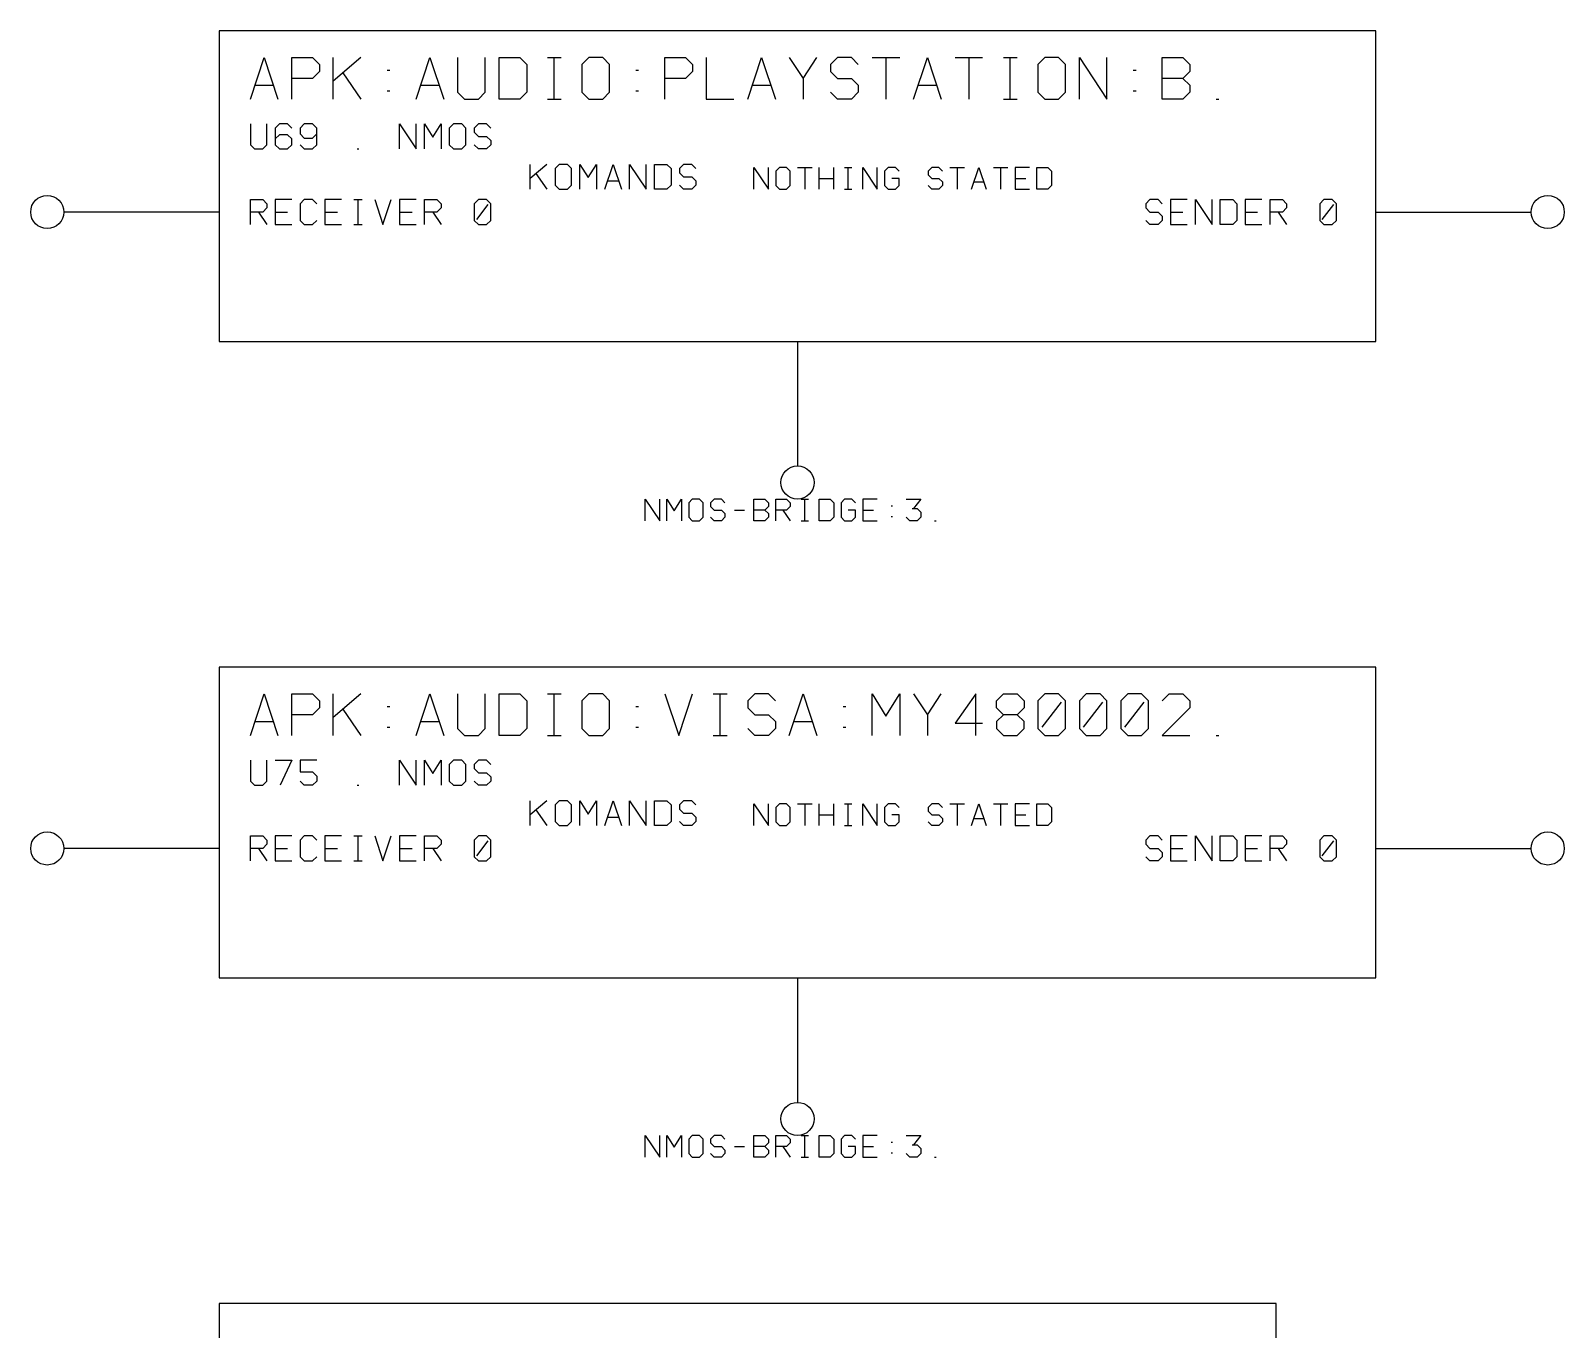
# Model space of a CAD drawing. Header units: millimetres. Extents: x 10 to 2534, y 10 to 1372.
# Drawn here: x 1071.1 to 1219.1, y 690.4 to 815.7 of the extents above; entities that cross this region are included whole.
import ezdxf

# ---------------------------------------------------------------- set-up
doc = ezdxf.new("R2010")
doc.units = ezdxf.units.MM
for name, color, linetype, lineweight in [('DEVICE', 7, 'CONTINUOUS', 25), ('LABEL', 8, 'CONTINUOUS', 25), ('PANE', 250, 'CONTINUOUS', 25), ('POINT', 4, 'CONTINUOUS', 25), ('PORT_BUS', 5, 'CONTINUOUS', 25), ('PORT_IN', 3, 'CONTINUOUS', 25), ('PORT_OUT', 30, 'CONTINUOUS', 25)]:
    doc.layers.add(name, color=color, linetype=linetype, lineweight=lineweight)

msp = doc.modelspace()

# ---------------------------------------------------------------- linework, layer by layer
at = {"layer": 'DEVICE'}
for points in [[(1089.3, 785.7), (1200.9, 785.7), (1200.9, 815.7), (1089.3, 815.7)], [(1089.3, 724.3), (1200.9, 724.3), (1200.9, 754.3), (1089.3, 754.3)], [(1089.3, 662.9), (1191.3, 662.9), (1191.3, 692.9), (1089.3, 692.9)]]:
    msp.add_lwpolyline(points, close=True, dxfattribs=at)
at = {"layer": 'LABEL'}
for points in [[(1092.3, 809.1), (1093.633333, 813.1), (1094.966667, 809.1)], [(1096.3, 809.1), (1096.3, 813.1), (1098.3, 813.1), (1098.966667, 812.433333), (1098.966667, 811.766667), (1098.3, 811.1), (1096.3, 811.1)], [(1100.3, 809.1), (1100.3, 813.1)], [(1102.966667, 813.1), (1100.3, 810.833333)], [(1108.3, 809.1), (1109.633333, 813.1), (1110.966667, 809.1)], [(1112.3, 813.1), (1112.3, 809.766667), (1112.966667, 809.1), (1114.3, 809.1), (1114.966667, 809.766667), (1114.966667, 813.1)], [(1116.3, 809.1), (1116.3, 813.1), (1118.3, 813.1), (1118.966667, 812.433333), (1118.966667, 809.766667), (1118.3, 809.1), (1116.3, 809.1)], [(1120.966667, 813.1), (1122.3, 813.1)], [(1121.633333, 809.1), (1121.633333, 813.1)], [(1124.966667, 809.1), (1126.3, 809.1), (1126.966667, 809.766667), (1126.966667, 812.433333), (1126.3, 813.1), (1124.966667, 813.1), (1124.3, 812.433333), (1124.3, 809.766667), (1124.966667, 809.1)], [(1132.3, 809.1), (1132.3, 813.1), (1134.3, 813.1), (1134.966667, 812.433333), (1134.966667, 811.766667), (1134.3, 811.1), (1132.3, 811.1)], [(1136.3, 813.1), (1136.3, 809.1), (1138.966667, 809.1)], [(1140.3, 809.1), (1141.633333, 813.1), (1142.966667, 809.1)], [(1144.3, 813.1), (1145.633333, 811.1), (1146.966667, 813.1)], [(1150.966667, 812.433333), (1150.3, 813.1), (1148.966667, 813.1), (1148.3, 812.433333), (1148.3, 811.766667), (1148.966667, 811.1), (1150.3, 811.1), (1150.966667, 810.433333), (1150.966667, 809.766667), (1150.3, 809.1), (1148.966667, 809.1), (1148.3, 809.766667)], [(1152.3, 813.1), (1154.966667, 813.1)], [(1153.633333, 813.1), (1153.633333, 809.1)], [(1156.3, 809.1), (1157.633333, 813.1), (1158.966667, 809.1)], [(1160.3, 813.1), (1162.966667, 813.1)], [(1161.633333, 813.1), (1161.633333, 809.1)], [(1164.966667, 813.1), (1166.3, 813.1)], [(1165.633333, 809.1), (1165.633333, 813.1)], [(1168.966667, 809.1), (1170.3, 809.1), (1170.966667, 809.766667), (1170.966667, 812.433333), (1170.3, 813.1), (1168.966667, 813.1), (1168.3, 812.433333), (1168.3, 809.766667), (1168.966667, 809.1)], [(1172.3, 809.1), (1172.3, 813.1), (1174.966667, 809.1), (1174.966667, 813.1)], [(1180.3, 809.1), (1180.3, 813.1), (1182.3, 813.1), (1182.966667, 812.433333), (1182.966667, 811.766667), (1182.3, 811.1), (1180.3, 811.1)], [(1101.233333, 811.633333), (1102.966667, 809.1)], [(1105.5, 811.9), (1105.766667, 811.9)], [(1129.5, 811.9), (1129.766667, 811.9)], [(1145.633333, 811.1), (1145.633333, 809.1)], [(1177.5, 811.9), (1177.766667, 811.9)], [(1182.3, 811.1), (1182.966667, 810.433333), (1182.966667, 809.766667), (1182.3, 809.1), (1180.3, 809.1)], [(1092.766667, 810.433333), (1094.5, 810.433333)], [(1105.5, 809.9), (1105.766667, 809.9)], [(1108.766667, 810.433333), (1110.5, 810.433333)], [(1129.5, 809.9), (1129.766667, 809.9)], [(1140.766667, 810.433333), (1142.5, 810.433333)], [(1156.766667, 810.433333), (1158.5, 810.433333)], [(1177.5, 809.9), (1177.766667, 809.9)], [(1120.966667, 809.1), (1122.3, 809.1)], [(1164.966667, 809.1), (1166.3, 809.1)], [(1185.5, 809.1), (1185.766667, 809.1)], [(1092.3, 806.7), (1092.3, 804.7), (1092.7, 804.3), (1093.5, 804.3), (1093.9, 804.7), (1093.9, 806.7)], [(1096.3, 806.3), (1095.9, 806.7), (1095.1, 806.7), (1094.7, 806.3), (1094.7, 804.7), (1095.1, 804.3), (1095.9, 804.3), (1096.3, 804.7), (1096.3, 805.26), (1095.9, 805.66), (1095.1, 805.66), (1094.7, 805.26)], [(1097.1, 804.7), (1097.5, 804.3), (1098.3, 804.3), (1098.7, 804.7), (1098.7, 806.3), (1098.3, 806.7), (1097.5, 806.7), (1097.1, 806.3), (1097.1, 805.74), (1097.5, 805.34), (1098.3, 805.34), (1098.7, 805.74)], [(1106.7, 804.3), (1106.7, 806.7), (1108.3, 804.3), (1108.3, 806.7)], [(1109.1, 804.3), (1109.1, 806.7), (1109.9, 805.42), (1110.7, 806.7), (1110.7, 804.3)], [(1111.9, 804.3), (1112.7, 804.3), (1113.1, 804.7), (1113.1, 806.3), (1112.7, 806.7), (1111.9, 806.7), (1111.5, 806.3), (1111.5, 804.7), (1111.9, 804.3)], [(1115.5, 806.3), (1115.1, 806.7), (1114.3, 806.7), (1113.9, 806.3), (1113.9, 805.9), (1114.3, 805.5), (1115.1, 805.5), (1115.5, 805.1), (1115.5, 804.7), (1115.1, 804.3), (1114.3, 804.3), (1113.9, 804.7)], [(1102.62, 804.3), (1102.78, 804.3)], [(1092.3, 797), (1092.3, 799.4), (1093.5, 799.4), (1093.9, 799), (1093.9, 798.6), (1093.5, 798.2), (1092.3, 798.2)], [(1096.3, 799.4), (1094.7, 799.4), (1094.7, 797), (1096.3, 797)], [(1098.7, 799), (1098.3, 799.4), (1097.5, 799.4), (1097.1, 799), (1097.1, 797.4), (1097.5, 797), (1098.3, 797), (1098.7, 797.4)], [(1101.1, 799.4), (1099.5, 799.4), (1099.5, 797), (1101.1, 797)], [(1102.3, 799.4), (1103.1, 799.4)], [(1102.7, 797), (1102.7, 799.4)], [(1104.3, 799.4), (1105.1, 797), (1105.9, 799.4)], [(1108.3, 799.4), (1106.7, 799.4), (1106.7, 797), (1108.3, 797)], [(1109.1, 797), (1109.1, 799.4), (1110.3, 799.4), (1110.7, 799), (1110.7, 798.6), (1110.3, 798.2), (1109.1, 798.2)], [(1114.3, 797), (1115.1, 797), (1115.5, 797.4), (1115.5, 799), (1115.1, 799.4), (1114.3, 799.4), (1113.9, 799), (1113.9, 797.4), (1114.3, 797)], [(1180.3, 799), (1179.9, 799.4), (1179.1, 799.4), (1178.7, 799), (1178.7, 798.6), (1179.1, 798.2), (1179.9, 798.2), (1180.3, 797.8), (1180.3, 797.4), (1179.9, 797), (1179.1, 797), (1178.7, 797.4)], [(1182.7, 799.4), (1181.1, 799.4), (1181.1, 797), (1182.7, 797)], [(1183.5, 797), (1183.5, 799.4), (1185.1, 797), (1185.1, 799.4)], [(1185.9, 797), (1185.9, 799.4), (1187.1, 799.4), (1187.5, 799), (1187.5, 797.4), (1187.1, 797), (1185.9, 797)], [(1189.9, 799.4), (1188.3, 799.4), (1188.3, 797), (1189.9, 797)], [(1190.7, 797), (1190.7, 799.4), (1191.9, 799.4), (1192.3, 799), (1192.3, 798.6), (1191.9, 798.2), (1190.7, 798.2)], [(1195.9, 797), (1196.7, 797), (1197.1, 797.4), (1197.1, 799), (1196.7, 799.4), (1195.9, 799.4), (1195.5, 799), (1195.5, 797.4), (1195.9, 797)], [(1093.1, 798.2), (1093.9, 797)], [(1094.7, 798.2), (1095.9, 798.2)], [(1099.5, 798.2), (1100.7, 798.2)], [(1106.7, 798.2), (1107.9, 798.2)], [(1109.9, 798.2), (1110.7, 797)], [(1114.14, 797.48), (1115.26, 798.92)], [(1181.1, 798.2), (1182.3, 798.2)], [(1188.3, 798.2), (1189.5, 798.2)], [(1191.5, 798.2), (1192.3, 797)], [(1195.74, 797.48), (1196.86, 798.92)], [(1102.3, 797), (1103.1, 797)], [(1130.4, 768.4), (1130.4, 770.5), (1131.8, 768.4), (1131.8, 770.5)], [(1132.5, 768.4), (1132.5, 770.5), (1133.2, 769.38), (1133.9, 770.5), (1133.9, 768.4)], [(1134.95, 768.4), (1135.65, 768.4), (1136, 768.75), (1136, 770.15), (1135.65, 770.5), (1134.95, 770.5), (1134.6, 770.15), (1134.6, 768.75), (1134.95, 768.4)], [(1138.1, 770.15), (1137.75, 770.5), (1137.05, 770.5), (1136.7, 770.15), (1136.7, 769.8), (1137.05, 769.45), (1137.75, 769.45), (1138.1, 769.1), (1138.1, 768.75), (1137.75, 768.4), (1137.05, 768.4), (1136.7, 768.75)], [(1140.9, 768.4), (1140.9, 770.5), (1141.95, 770.5), (1142.3, 770.15), (1142.3, 769.8), (1141.95, 769.45), (1140.9, 769.45)], [(1143, 768.4), (1143, 770.5), (1144.05, 770.5), (1144.4, 770.15), (1144.4, 769.8), (1144.05, 769.45), (1143, 769.45)], [(1145.45, 770.5), (1146.15, 770.5)], [(1145.8, 768.4), (1145.8, 770.5)], [(1147.2, 768.4), (1147.2, 770.5), (1148.25, 770.5), (1148.6, 770.15), (1148.6, 768.75), (1148.25, 768.4), (1147.2, 768.4)], [(1150.7, 770.15), (1150.35, 770.5), (1149.65, 770.5), (1149.3, 770.15), (1149.3, 768.75), (1149.65, 768.4), (1150.35, 768.4), (1150.7, 768.75), (1150.7, 769.45), (1150, 769.45)], [(1152.8, 770.5), (1151.4, 770.5), (1151.4, 768.4), (1152.8, 768.4)], [(1154.13, 769.87), (1154.27, 769.87)], [(1155.6, 770.5), (1157, 770.5), (1156.3, 769.59)], [(1139.01, 769.45), (1139.99, 769.45)], [(1141.95, 769.45), (1142.3, 769.1), (1142.3, 768.75), (1141.95, 768.4), (1140.9, 768.4)], [(1143.7, 769.45), (1144.4, 768.4)], [(1145.45, 768.4), (1146.15, 768.4)], [(1151.4, 769.45), (1152.45, 769.45)], [(1154.13, 768.82), (1154.27, 768.82)], [(1156.16, 769.59), (1156.65, 769.59), (1157, 769.24), (1157, 768.75), (1156.65, 768.4), (1155.95, 768.4), (1155.6, 768.75)], [(1158.33, 768.4), (1158.47, 768.4)], [(1092.3, 747.7), (1093.633333, 751.7), (1094.966667, 747.7)], [(1096.3, 747.7), (1096.3, 751.7), (1098.3, 751.7), (1098.966667, 751.033333), (1098.966667, 750.366667), (1098.3, 749.7), (1096.3, 749.7)], [(1100.3, 747.7), (1100.3, 751.7)], [(1102.966667, 751.7), (1100.3, 749.433333)], [(1105.5, 750.5), (1105.766667, 750.5)], [(1108.3, 747.7), (1109.633333, 751.7), (1110.966667, 747.7)], [(1112.3, 751.7), (1112.3, 748.366667), (1112.966667, 747.7), (1114.3, 747.7), (1114.966667, 748.366667), (1114.966667, 751.7)], [(1116.3, 747.7), (1116.3, 751.7), (1118.3, 751.7), (1118.966667, 751.033333), (1118.966667, 748.366667), (1118.3, 747.7), (1116.3, 747.7)], [(1120.966667, 751.7), (1122.3, 751.7)], [(1121.633333, 747.7), (1121.633333, 751.7)], [(1124.966667, 747.7), (1126.3, 747.7), (1126.966667, 748.366667), (1126.966667, 751.033333), (1126.3, 751.7), (1124.966667, 751.7), (1124.3, 751.033333), (1124.3, 748.366667), (1124.966667, 747.7)], [(1129.5, 750.5), (1129.766667, 750.5)], [(1132.3, 751.7), (1133.633333, 747.7), (1134.966667, 751.7)], [(1136.966667, 751.7), (1138.3, 751.7)], [(1137.633333, 747.7), (1137.633333, 751.7)], [(1142.966667, 751.033333), (1142.3, 751.7), (1140.966667, 751.7), (1140.3, 751.033333), (1140.3, 750.366667), (1140.966667, 749.7), (1142.3, 749.7), (1142.966667, 749.033333), (1142.966667, 748.366667), (1142.3, 747.7), (1140.966667, 747.7), (1140.3, 748.366667)], [(1144.3, 747.7), (1145.633333, 751.7), (1146.966667, 747.7)], [(1149.5, 750.5), (1149.766667, 750.5)], [(1152.3, 747.7), (1152.3, 751.7), (1153.633333, 749.566667), (1154.966667, 751.7), (1154.966667, 747.7)], [(1156.3, 751.7), (1157.633333, 749.7), (1158.966667, 751.7)], [(1162.3, 747.7), (1162.3, 751.7), (1160.3, 748.9), (1162.966667, 748.9)], [(1164.966667, 749.7), (1164.3, 750.366667), (1164.3, 751.033333), (1164.966667, 751.7), (1166.3, 751.7), (1166.966667, 751.033333), (1166.966667, 750.366667), (1166.3, 749.7), (1164.966667, 749.7), (1164.3, 749.033333), (1164.3, 748.366667), (1164.966667, 747.7), (1166.3, 747.7), (1166.966667, 748.366667), (1166.966667, 749.033333), (1166.3, 749.7)], [(1168.966667, 747.7), (1170.3, 747.7), (1170.966667, 748.366667), (1170.966667, 751.033333), (1170.3, 751.7), (1168.966667, 751.7), (1168.3, 751.033333), (1168.3, 748.366667), (1168.966667, 747.7)], [(1168.7, 748.5), (1170.566667, 750.9)], [(1172.966667, 747.7), (1174.3, 747.7), (1174.966667, 748.366667), (1174.966667, 751.033333), (1174.3, 751.7), (1172.966667, 751.7), (1172.3, 751.033333), (1172.3, 748.366667), (1172.966667, 747.7)], [(1172.7, 748.5), (1174.566667, 750.9)], [(1176.966667, 747.7), (1178.3, 747.7), (1178.966667, 748.366667), (1178.966667, 751.033333), (1178.3, 751.7), (1176.966667, 751.7), (1176.3, 751.033333), (1176.3, 748.366667), (1176.966667, 747.7)], [(1176.7, 748.5), (1178.566667, 750.9)], [(1180.3, 751.033333), (1180.966667, 751.7), (1182.3, 751.7), (1182.966667, 751.033333), (1182.966667, 750.366667), (1180.3, 747.7), (1182.966667, 747.7)], [(1092.766667, 749.033333), (1094.5, 749.033333)], [(1101.233333, 750.233333), (1102.966667, 747.7)], [(1108.766667, 749.033333), (1110.5, 749.033333)], [(1144.766667, 749.033333), (1146.5, 749.033333)], [(1157.633333, 749.7), (1157.633333, 747.7)], [(1105.5, 748.5), (1105.766667, 748.5)], [(1120.966667, 747.7), (1122.3, 747.7)], [(1129.5, 748.5), (1129.766667, 748.5)], [(1136.966667, 747.7), (1138.3, 747.7)], [(1149.5, 748.5), (1149.766667, 748.5)], [(1185.5, 747.7), (1185.766667, 747.7)], [(1092.3, 745.3), (1092.3, 743.3), (1092.7, 742.9), (1093.5, 742.9), (1093.9, 743.3), (1093.9, 745.3)], [(1094.7, 745.3), (1096.3, 745.3), (1095.18, 742.9)], [(1098.7, 745.3), (1097.1, 745.3), (1097.1, 744.18), (1098.3, 744.18), (1098.7, 743.78), (1098.7, 743.3), (1098.3, 742.9), (1097.5, 742.9), (1097.1, 743.3)], [(1106.7, 742.9), (1106.7, 745.3), (1108.3, 742.9), (1108.3, 745.3)], [(1109.1, 742.9), (1109.1, 745.3), (1109.9, 744.02), (1110.7, 745.3), (1110.7, 742.9)], [(1111.9, 742.9), (1112.7, 742.9), (1113.1, 743.3), (1113.1, 744.9), (1112.7, 745.3), (1111.9, 745.3), (1111.5, 744.9), (1111.5, 743.3), (1111.9, 742.9)], [(1115.5, 744.9), (1115.1, 745.3), (1114.3, 745.3), (1113.9, 744.9), (1113.9, 744.5), (1114.3, 744.1), (1115.1, 744.1), (1115.5, 743.7), (1115.5, 743.3), (1115.1, 742.9), (1114.3, 742.9), (1113.9, 743.3)], [(1102.62, 742.9), (1102.78, 742.9)], [(1092.3, 735.6), (1092.3, 738), (1093.5, 738), (1093.9, 737.6), (1093.9, 737.2), (1093.5, 736.8), (1092.3, 736.8)], [(1096.3, 738), (1094.7, 738), (1094.7, 735.6), (1096.3, 735.6)], [(1098.7, 737.6), (1098.3, 738), (1097.5, 738), (1097.1, 737.6), (1097.1, 736), (1097.5, 735.6), (1098.3, 735.6), (1098.7, 736)], [(1101.1, 738), (1099.5, 738), (1099.5, 735.6), (1101.1, 735.6)], [(1102.3, 738), (1103.1, 738)], [(1102.7, 735.6), (1102.7, 738)], [(1104.3, 738), (1105.1, 735.6), (1105.9, 738)], [(1108.3, 738), (1106.7, 738), (1106.7, 735.6), (1108.3, 735.6)], [(1109.1, 735.6), (1109.1, 738), (1110.3, 738), (1110.7, 737.6), (1110.7, 737.2), (1110.3, 736.8), (1109.1, 736.8)], [(1114.3, 735.6), (1115.1, 735.6), (1115.5, 736), (1115.5, 737.6), (1115.1, 738), (1114.3, 738), (1113.9, 737.6), (1113.9, 736), (1114.3, 735.6)], [(1114.14, 736.08), (1115.26, 737.52)], [(1180.3, 737.6), (1179.9, 738), (1179.1, 738), (1178.7, 737.6), (1178.7, 737.2), (1179.1, 736.8), (1179.9, 736.8), (1180.3, 736.4), (1180.3, 736), (1179.9, 735.6), (1179.1, 735.6), (1178.7, 736)], [(1182.7, 738), (1181.1, 738), (1181.1, 735.6), (1182.7, 735.6)], [(1183.5, 735.6), (1183.5, 738), (1185.1, 735.6), (1185.1, 738)], [(1185.9, 735.6), (1185.9, 738), (1187.1, 738), (1187.5, 737.6), (1187.5, 736), (1187.1, 735.6), (1185.9, 735.6)], [(1189.9, 738), (1188.3, 738), (1188.3, 735.6), (1189.9, 735.6)], [(1190.7, 735.6), (1190.7, 738), (1191.9, 738), (1192.3, 737.6), (1192.3, 737.2), (1191.9, 736.8), (1190.7, 736.8)], [(1195.9, 735.6), (1196.7, 735.6), (1197.1, 736), (1197.1, 737.6), (1196.7, 738), (1195.9, 738), (1195.5, 737.6), (1195.5, 736), (1195.9, 735.6)], [(1195.74, 736.08), (1196.86, 737.52)], [(1093.1, 736.8), (1093.9, 735.6)], [(1094.7, 736.8), (1095.9, 736.8)], [(1099.5, 736.8), (1100.7, 736.8)], [(1102.3, 735.6), (1103.1, 735.6)], [(1106.7, 736.8), (1107.9, 736.8)], [(1109.9, 736.8), (1110.7, 735.6)], [(1181.1, 736.8), (1182.3, 736.8)], [(1188.3, 736.8), (1189.5, 736.8)], [(1191.5, 736.8), (1192.3, 735.6)], [(1130.4, 707), (1130.4, 709.1), (1131.8, 707), (1131.8, 709.1)], [(1132.5, 707), (1132.5, 709.1), (1133.2, 707.98), (1133.9, 709.1), (1133.9, 707)], [(1134.95, 707), (1135.65, 707), (1136, 707.35), (1136, 708.75), (1135.65, 709.1), (1134.95, 709.1), (1134.6, 708.75), (1134.6, 707.35), (1134.95, 707)], [(1138.1, 708.75), (1137.75, 709.1), (1137.05, 709.1), (1136.7, 708.75), (1136.7, 708.4), (1137.05, 708.05), (1137.75, 708.05), (1138.1, 707.7), (1138.1, 707.35), (1137.75, 707), (1137.05, 707), (1136.7, 707.35)], [(1140.9, 707), (1140.9, 709.1), (1141.95, 709.1), (1142.3, 708.75), (1142.3, 708.4), (1141.95, 708.05), (1140.9, 708.05)], [(1143, 707), (1143, 709.1), (1144.05, 709.1), (1144.4, 708.75), (1144.4, 708.4), (1144.05, 708.05), (1143, 708.05)], [(1145.45, 709.1), (1146.15, 709.1)], [(1145.8, 707), (1145.8, 709.1)], [(1147.2, 707), (1147.2, 709.1), (1148.25, 709.1), (1148.6, 708.75), (1148.6, 707.35), (1148.25, 707), (1147.2, 707)], [(1150.7, 708.75), (1150.35, 709.1), (1149.65, 709.1), (1149.3, 708.75), (1149.3, 707.35), (1149.65, 707), (1150.35, 707), (1150.7, 707.35), (1150.7, 708.05), (1150, 708.05)], [(1152.8, 709.1), (1151.4, 709.1), (1151.4, 707), (1152.8, 707)], [(1155.6, 709.1), (1157, 709.1), (1156.3, 708.19)], [(1139.01, 708.05), (1139.99, 708.05)], [(1141.95, 708.05), (1142.3, 707.7), (1142.3, 707.35), (1141.95, 707), (1140.9, 707)], [(1143.7, 708.05), (1144.4, 707)], [(1151.4, 708.05), (1152.45, 708.05)], [(1154.13, 708.47), (1154.27, 708.47)], [(1156.16, 708.19), (1156.65, 708.19), (1157, 707.84), (1157, 707.35), (1156.65, 707), (1155.95, 707), (1155.6, 707.35)], [(1145.45, 707), (1146.15, 707)], [(1154.13, 707.42), (1154.27, 707.42)], [(1158.33, 707), (1158.47, 707)]]:
    msp.add_lwpolyline(points, dxfattribs=at)
at = {"layer": 'PANE'}
for points in [[(1119.3, 800.4), (1119.3, 802.8)], [(1120.9, 802.8), (1119.3, 801.44)], [(1122.1, 800.4), (1122.9, 800.4), (1123.3, 800.8), (1123.3, 802.4), (1122.9, 802.8), (1122.1, 802.8), (1121.7, 802.4), (1121.7, 800.8), (1122.1, 800.4)], [(1124.1, 800.4), (1124.1, 802.8), (1124.9, 801.52), (1125.7, 802.8), (1125.7, 800.4)], [(1126.5, 800.4), (1127.3, 802.8), (1128.1, 800.4)], [(1128.9, 800.4), (1128.9, 802.8), (1130.5, 800.4), (1130.5, 802.8)], [(1131.3, 800.4), (1131.3, 802.8), (1132.5, 802.8), (1132.9, 802.4), (1132.9, 800.8), (1132.5, 800.4), (1131.3, 800.4)], [(1135.3, 802.4), (1134.9, 802.8), (1134.1, 802.8), (1133.7, 802.4), (1133.7, 802), (1134.1, 801.6), (1134.9, 801.6), (1135.3, 801.2), (1135.3, 800.8), (1134.9, 800.4), (1134.1, 800.4), (1133.7, 800.8)], [(1140.9, 800.4), (1140.9, 802.5), (1142.3, 800.4), (1142.3, 802.5)], [(1143.35, 800.4), (1144.05, 800.4), (1144.4, 800.75), (1144.4, 802.15), (1144.05, 802.5), (1143.35, 802.5), (1143, 802.15), (1143, 800.75), (1143.35, 800.4)], [(1145.1, 802.5), (1146.5, 802.5)], [(1145.8, 802.5), (1145.8, 800.4)], [(1147.2, 800.4), (1147.2, 802.5)], [(1148.6, 800.4), (1148.6, 802.5)], [(1149.65, 802.5), (1150.35, 802.5)], [(1150, 800.4), (1150, 802.5)], [(1151.4, 800.4), (1151.4, 802.5), (1152.8, 800.4), (1152.8, 802.5)], [(1154.9, 802.15), (1154.55, 802.5), (1153.85, 802.5), (1153.5, 802.15), (1153.5, 800.75), (1153.85, 800.4), (1154.55, 800.4), (1154.9, 800.75), (1154.9, 801.45), (1154.2, 801.45)], [(1159.1, 802.15), (1158.75, 802.5), (1158.05, 802.5), (1157.7, 802.15), (1157.7, 801.8), (1158.05, 801.45), (1158.75, 801.45), (1159.1, 801.1), (1159.1, 800.75), (1158.75, 800.4), (1158.05, 800.4), (1157.7, 800.75)], [(1159.8, 802.5), (1161.2, 802.5)], [(1160.5, 802.5), (1160.5, 800.4)], [(1161.9, 800.4), (1162.6, 802.5), (1163.3, 800.4)], [(1164, 802.5), (1165.4, 802.5)], [(1164.7, 802.5), (1164.7, 800.4)], [(1167.5, 802.5), (1166.1, 802.5), (1166.1, 800.4), (1167.5, 800.4)], [(1168.2, 800.4), (1168.2, 802.5), (1169.25, 802.5), (1169.6, 802.15), (1169.6, 800.75), (1169.25, 800.4), (1168.2, 800.4)], [(1119.86, 801.92), (1120.9, 800.4)], [(1126.78, 801.2), (1127.82, 801.2)], [(1147.2, 801.45), (1148.6, 801.45)], [(1162.145, 801.1), (1163.055, 801.1)], [(1166.1, 801.45), (1167.15, 801.45)], [(1149.65, 800.4), (1150.35, 800.4)], [(1119.3, 739), (1119.3, 741.4)], [(1120.9, 741.4), (1119.3, 740.04)], [(1119.86, 740.52), (1120.9, 739)], [(1122.1, 739), (1122.9, 739), (1123.3, 739.4), (1123.3, 741), (1122.9, 741.4), (1122.1, 741.4), (1121.7, 741), (1121.7, 739.4), (1122.1, 739)], [(1124.1, 739), (1124.1, 741.4), (1124.9, 740.12), (1125.7, 741.4), (1125.7, 739)], [(1126.5, 739), (1127.3, 741.4), (1128.1, 739)], [(1128.9, 739), (1128.9, 741.4), (1130.5, 739), (1130.5, 741.4)], [(1131.3, 739), (1131.3, 741.4), (1132.5, 741.4), (1132.9, 741), (1132.9, 739.4), (1132.5, 739), (1131.3, 739)], [(1135.3, 741), (1134.9, 741.4), (1134.1, 741.4), (1133.7, 741), (1133.7, 740.6), (1134.1, 740.2), (1134.9, 740.2), (1135.3, 739.8), (1135.3, 739.4), (1134.9, 739), (1134.1, 739), (1133.7, 739.4)], [(1140.9, 739), (1140.9, 741.1), (1142.3, 739), (1142.3, 741.1)], [(1143.35, 739), (1144.05, 739), (1144.4, 739.35), (1144.4, 740.75), (1144.05, 741.1), (1143.35, 741.1), (1143, 740.75), (1143, 739.35), (1143.35, 739)], [(1145.1, 741.1), (1146.5, 741.1)], [(1145.8, 741.1), (1145.8, 739)], [(1147.2, 739), (1147.2, 741.1)], [(1147.2, 740.05), (1148.6, 740.05)], [(1148.6, 739), (1148.6, 741.1)], [(1149.65, 741.1), (1150.35, 741.1)], [(1150, 739), (1150, 741.1)], [(1151.4, 739), (1151.4, 741.1), (1152.8, 739), (1152.8, 741.1)], [(1154.9, 740.75), (1154.55, 741.1), (1153.85, 741.1), (1153.5, 740.75), (1153.5, 739.35), (1153.85, 739), (1154.55, 739), (1154.9, 739.35), (1154.9, 740.05), (1154.2, 740.05)], [(1159.1, 740.75), (1158.75, 741.1), (1158.05, 741.1), (1157.7, 740.75), (1157.7, 740.4), (1158.05, 740.05), (1158.75, 740.05), (1159.1, 739.7), (1159.1, 739.35), (1158.75, 739), (1158.05, 739), (1157.7, 739.35)], [(1159.8, 741.1), (1161.2, 741.1)], [(1160.5, 741.1), (1160.5, 739)], [(1161.9, 739), (1162.6, 741.1), (1163.3, 739)], [(1164, 741.1), (1165.4, 741.1)], [(1164.7, 741.1), (1164.7, 739)], [(1167.5, 741.1), (1166.1, 741.1), (1166.1, 739), (1167.5, 739)], [(1166.1, 740.05), (1167.15, 740.05)], [(1168.2, 739), (1168.2, 741.1), (1169.25, 741.1), (1169.6, 740.75), (1169.6, 739.35), (1169.25, 739), (1168.2, 739)], [(1126.78, 739.8), (1127.82, 739.8)], [(1149.65, 739), (1150.35, 739)], [(1162.145, 739.7), (1163.055, 739.7)]]:
    msp.add_lwpolyline(points, dxfattribs=at)
at = {"layer": 'POINT'}
for centre in [(1072.7, 798.2), (1217.5, 798.2), (1145.1, 772.1), (1072.7, 736.8), (1217.5, 736.8), (1145.1, 710.7)]:
    msp.add_circle(centre, 1.6, dxfattribs=at)
at = {"layer": 'PORT_BUS'}
for p, q in [((1145.1, 785.7), (1145.1, 773.7)), ((1145.1, 724.3), (1145.1, 712.3))]:
    msp.add_line(p, q, dxfattribs=at)
at = {"layer": 'PORT_IN'}
for p, q in [((1089.3, 798.2), (1074.3, 798.2)), ((1089.3, 736.8), (1074.3, 736.8))]:
    msp.add_line(p, q, dxfattribs=at)
at = {"layer": 'PORT_OUT'}
for p, q in [((1200.9, 798.2), (1215.9, 798.2)), ((1200.9, 736.8), (1215.9, 736.8))]:
    msp.add_line(p, q, dxfattribs=at)

doc.saveas('drawing.dxf')
